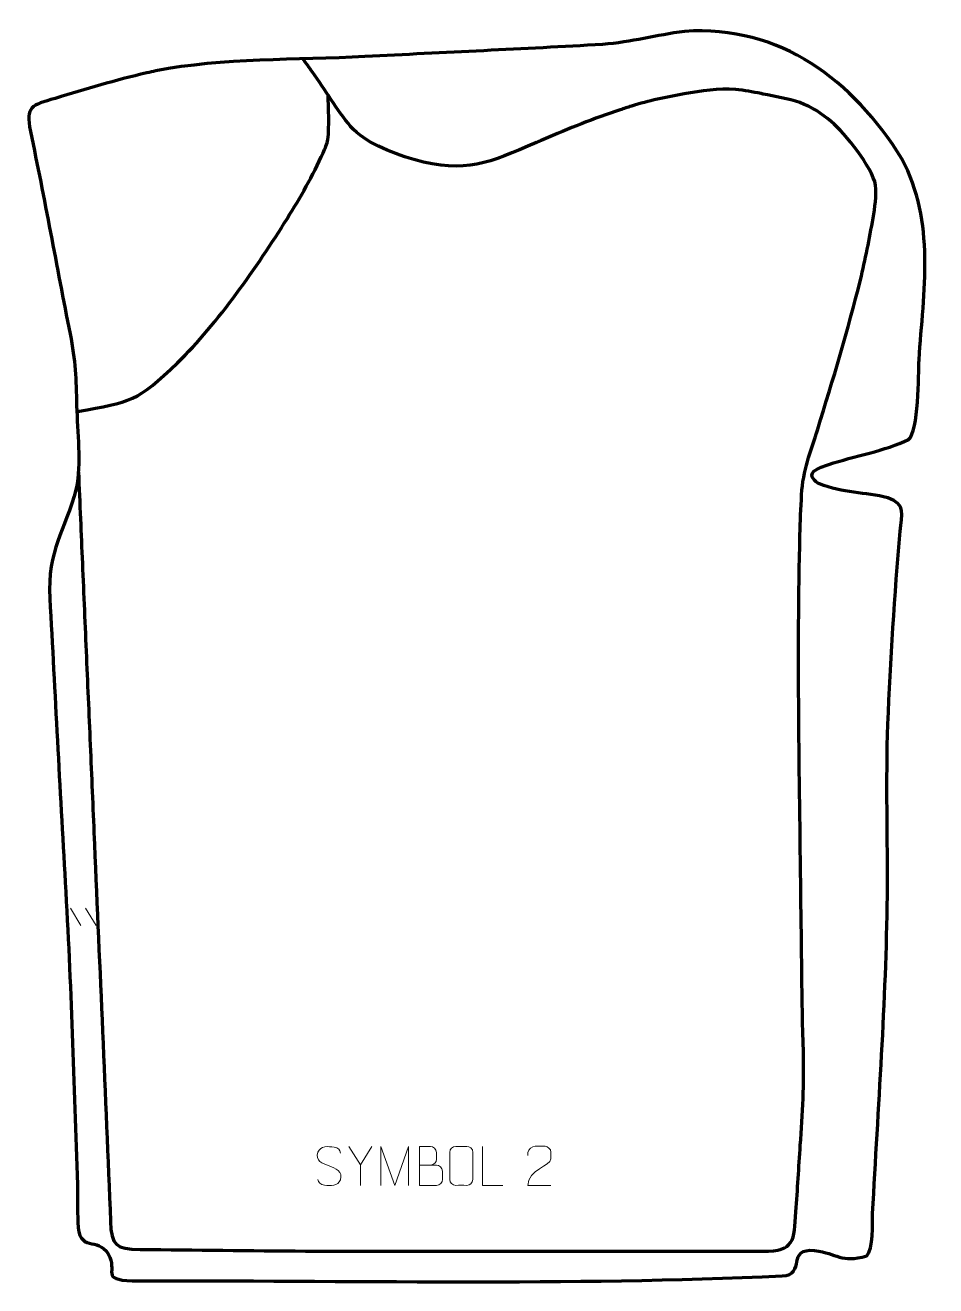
# Model space of a CAD drawing. Header units: millimetres. Extents: x -621 to -39, y 120 to 927.
import ezdxf

# ---------------------------------------------------------------- set-up
doc = ezdxf.new("R2010")
doc.units = ezdxf.units.MM
doc.header["$MEASUREMENT"] = 0
doc.layers.add('layer 2', color=7, linetype='Continuous')
doc.layers.add('layer 3', color=7, linetype='Continuous')

msp = doc.modelspace()

# ---------------------------------------------------------------- linework, layer by layer
at = {"layer": 'layer 2', "color": 142, "lineweight": 158}
for points, knots in [([(-587.2728, 640.7774), (-586.8431, 630.789), (-586.4134, 620.8006), (-585.9838, 610.8122), (-585.9838, 610.8122), (-585.5756, 601.3232), (-585.1674, 591.8343), (-584.7592, 582.3453), (-584.7592, 582.3453), (-584.3295, 572.3569), (-583.8998, 562.3685), (-583.4701, 552.3801), (-583.4701, 552.3801), (-583.0405, 542.3917), (-582.6108, 532.4033), (-582.1811, 522.4149), (-582.1811, 522.4149), (-581.3217, 502.4381), (-580.4624, 482.4613), (-579.603, 462.4846), (-579.603, 462.4846), (-578.7437, 442.5078), (-577.8843, 422.531), (-577.025, 402.5542), (-577.025, 402.5542), (-575.3062, 362.6006), (-573.5875, 322.647), (-571.8688, 282.6935), (-571.8688, 282.6935), (-570.1308, 242.2484), (-568.2979, 201.7254), (-566.7919, 161.278), (-566.7919, 161.278), (-566.22, 145.9166), (-563.3684, 143.6012), (-547.8555, 143.3918), (-547.8555, 143.3918), (-512.5689, 142.9156), (-477.2011, 142.6282), (-441.907, 142.2907), (-441.907, 142.2907), (-344.353, 142.2949), (-246.8384, 142.3599), (-149.2816, 142.2127), (-149.2816, 142.2127), (-128.9212, 142.182), (-129.4705, 148.7675), (-128.1735, 167.4668), (-128.1735, 167.4668), (-127.19, 181.6473), (-126.3655, 195.8354), (-125.3935, 210.0159), (-125.3935, 210.0159), (-123.9829, 230.02), (-122.8751, 249.6104), (-123.4137, 269.6859), (-123.4137, 269.6859), (-124.4816, 302.9933), (-124.5601, 336.9753), (-125.0682, 370.3616), (-125.0682, 370.3616), (-125.8703, 447.1281), (-127.5807, 523.8379), (-125.6157, 600.6063), (-125.6157, 600.6063), (-125.3907, 609.1452), (-125.0572, 617.6511), (-124.5762, 626.1797), (-124.5762, 626.1797), (-123.6643, 641.9693), (-118.935, 653.5582), (-114.2341, 668.2992), (-114.2341, 668.2992), (-104.4952, 699.969), (-94.8803, 731.5121), (-86.9447, 763.6993), (-86.9447, 763.6993), (-83.7766, 776.789), (-81.1555, 789.9347), (-78.8484, 803.2007), (-78.8484, 803.2007), (-77.682, 810.0158), (-76.5576, 817.436), (-77.199, 824.3458), (-77.199, 824.3458), (-79.5889, 836.1125), (-96.352, 856.9984), (-105.5733, 865.0072), (-105.5733, 865.0072), (-111.8216, 870.4338), (-117.9589, 874.3177), (-125.7463, 877.167), (-125.7463, 877.167), (-133.0759, 879.7033), (-141.5763, 881.1304), (-149.2047, 882.6869), (-149.2047, 882.6869), (-149.2047, 882.6869), (-150.4625, 882.9474), (-150.4625, 882.9474), (-150.4625, 882.9474), (-155.9031, 884.073), (-161.1826, 884.9897), (-166.7009, 885.6518), (-166.7009, 885.6518), (-177.8946, 886.6035), (-188.6793, 884.578), (-199.6761, 882.7383), (-199.6761, 882.7383), (-211.1086, 880.8108), (-222.4201, 878.3069), (-233.5085, 874.907), (-233.5085, 874.907), (-235.9326, 874.1514), (-238.3398, 873.3639), (-240.7501, 872.5661), (-240.7501, 872.5661), (-257.2144, 867.0506), (-273.7937, 860.5478), (-289.7222, 853.6189), (-289.7222, 853.6189), (-289.7222, 853.6189), (-291.1795, 852.9825), (-291.1795, 852.9825), (-291.1795, 852.9825), (-292.1799, 852.5439), (-293.1813, 852.1083), (-294.1834, 851.6737), (-294.1834, 851.6737), (-325.0267, 838.4983), (-338.8129, 831.5597), (-372.6917, 840.6928), (-372.6917, 840.6928), (-380.6292, 842.9235), (-387.9183, 845.825), (-395.367, 849.331), (-395.367, 849.331), (-402.1858, 852.6392), (-408.0838, 856.3155), (-413.1757, 861.9981), (-413.1757, 861.9981), (-421.794, 872.1147), (-429.7134, 885.5922), (-437.5237, 896.6519), (-437.5237, 896.6519), (-439.5511, 899.4988), (-441.6022, 902.3326), (-443.6433, 905.1701)], [0, 0, 0, 0, 0.02631579, 0.02631579, 0.02631579, 0.02631579, 0.05263158, 0.05263158, 0.05263158, 0.05263158, 0.07894737, 0.07894737, 0.07894737, 0.07894737, 0.10526316, 0.10526316, 0.10526316, 0.10526316, 0.13157895, 0.13157895, 0.13157895, 0.13157895, 0.15789474, 0.15789474, 0.15789474, 0.15789474, 0.18421053, 0.18421053, 0.18421053, 0.18421053, 0.21052632, 0.21052632, 0.21052632, 0.21052632, 0.23684211, 0.23684211, 0.23684211, 0.23684211, 0.26315789, 0.26315789, 0.26315789, 0.26315789, 0.28947368, 0.28947368, 0.28947368, 0.28947368, 0.31578947, 0.31578947, 0.31578947, 0.31578947, 0.34210526, 0.34210526, 0.34210526, 0.34210526, 0.36842105, 0.36842105, 0.36842105, 0.36842105, 0.39473684, 0.39473684, 0.39473684, 0.39473684, 0.42105263, 0.42105263, 0.42105263, 0.42105263, 0.44736842, 0.44736842, 0.44736842, 0.44736842, 0.47368421, 0.47368421, 0.47368421, 0.47368421, 0.5, 0.5, 0.5, 0.5, 0.52631579, 0.52631579, 0.52631579, 0.52631579, 0.55263158, 0.55263158, 0.55263158, 0.55263158, 0.57894737, 0.57894737, 0.57894737, 0.57894737, 0.60526316, 0.60526316, 0.60526316, 0.60526316, 0.63157895, 0.63157895, 0.63157895, 0.63157895, 0.65789474, 0.65789474, 0.65789474, 0.65789474, 0.68421053, 0.68421053, 0.68421053, 0.68421053, 0.71052632, 0.71052632, 0.71052632, 0.71052632, 0.73684211, 0.73684211, 0.73684211, 0.73684211, 0.76315789, 0.76315789, 0.76315789, 0.76315789, 0.78947368, 0.78947368, 0.78947368, 0.78947368, 0.81578947, 0.81578947, 0.81578947, 0.81578947, 0.84210526, 0.84210526, 0.84210526, 0.84210526, 0.86842105, 0.86842105, 0.86842105, 0.86842105, 0.89473684, 0.89473684, 0.89473684, 0.89473684, 0.92105263, 0.92105263, 0.92105263, 0.92105263, 0.94736842, 0.94736842, 0.94736842, 0.94736842, 1, 1, 1, 1]), ([(-587.8249, 679.5933), (-553.6341, 685.6326), (-549.6792, 685.7671), (-523.8355, 710.7494), (-523.8355, 710.7494), (-497.8342, 736.0712), (-473.1868, 772.1098), (-453.7494, 802.8996), (-453.7494, 802.8996), (-445.0604, 816.6635), (-437.4037, 830.3329), (-430.6148, 845.1401), (-430.6148, 845.1401), (-429.4607, 847.7258), (-428.1442, 850.6776), (-427.654, 853.4758), (-427.654, 853.4758), (-426.6509, 862.2749), (-427.4123, 873.5657), (-427.4365, 882.6396)], [0, 0, 0, 0, 0.16666667, 0.16666667, 0.16666667, 0.16666667, 0.33333333, 0.33333333, 0.33333333, 0.33333333, 0.5, 0.5, 0.5, 0.5, 0.66666667, 0.66666667, 0.66666667, 0.66666667, 1, 1, 1, 1])]:
    msp.add_open_spline(points, degree=3, knots=knots, dxfattribs=at)
at = {"layer": 'layer 3', "color": 242, "lineweight": 158}
msp.add_open_spline([(-537.7233, 897.4863), (-494.989, 905.8587), (-447.6941, 904.2211), (-403.9715, 906.5822), (-403.9715, 906.5822), (-353.3261, 909.3055), (-302.633, 911.4631), (-252.003, 914.3837), (-252.003, 914.3837), (-233.1913, 915.8544), (-217.6231, 920.2993), (-199.5735, 922.7621), (-199.5735, 922.7621), (-137.5563, 926.7062), (-92.0169, 891.7638), (-60.3978, 841.2067), (-60.3978, 841.2067), (-38.7244, 800.3652), (-46.5776, 756.65), (-49.4393, 712.6603), (-49.4393, 712.6603), (-49.775, 703.2033), (-49.5732, 666.8628), (-56.1383, 661.597), (-56.1383, 661.597), (-70.9851, 654.3138), (-91.1019, 650.9733), (-107.2183, 645.6108), (-107.2183, 645.6108), (-110.3124, 644.558), (-114.078, 643.2791), (-116.6709, 641.2481), (-116.6709, 641.2481), (-120.1861, 638.1358), (-115.8391, 634.5175), (-113.09, 633.1451), (-113.09, 633.1451), (-98.3655, 627.2262), (-83.8891, 627.9384), (-69.385, 624.3258), (-69.385, 624.3258), (-57.3932, 620.1271), (-60.4637, 613.9257), (-61.483, 602.8734), (-61.483, 602.8734), (-65.126, 562.1998), (-67.6586, 520.1996), (-69.3451, 479.3867), (-69.3451, 479.3867), (-70.6551, 443.14), (-69.4399, 406.0743), (-69.6782, 369.6625), (-69.6782, 369.6625), (-70.4669, 301.6934), (-75.5918, 234.1635), (-79.1182, 166.3335), (-79.1182, 166.3335), (-79.2925, 160.2387), (-78.3514, 143.5034), (-82.9305, 139.2881), (-82.9305, 139.2881), (-99.8737, 134.2726), (-101.4101, 140.9319), (-116.2622, 142.5974), (-116.2622, 142.5974), (-134.5876, 144.6524), (-121.071, 127.1071), (-137.0953, 126.3605), (-137.0953, 126.3605), (-272.1224, 120.069), (-416.1947, 123.7812), (-552.822, 123.1782), (-552.822, 123.1782), (-573.7995, 124.2773), (-561.6796, 129.0301), (-568.2559, 140.4578), (-568.2559, 140.4578), (-574.8857, 151.9783), (-587.2198, 140.5198), (-587.7154, 160.6747), (-587.7154, 160.6747), (-587.9132, 168.7186), (-587.6621, 176.5397), (-587.9522, 184.7692), (-587.9522, 184.7692), (-590.2135, 249.2412), (-591.9724, 313.6996), (-595.7113, 378.1118), (-595.7113, 378.1118), (-599.2009, 438.7027), (-602.3361, 499.2999), (-605.5717, 559.9036), (-605.5717, 559.9036), (-607.2539, 591.4115), (-595.9457, 602.38), (-588.6301, 630.3084), (-588.6301, 630.3084), (-585.3363, 646.0721), (-588.0499, 666.5611), (-588.4155, 683.0695), (-588.4155, 683.0695), (-588.8051, 700.6541), (-589.1555, 711.7906), (-592.6392, 729.2444), (-592.6392, 729.2444), (-601.2085, 772.486), (-609.0045, 815.5577), (-617.962, 858.7806), (-617.962, 858.7806), (-621.3313, 875.039), (-617.285, 875.2708), (-602.1335, 879.8985), (-602.1335, 879.8985), (-582.0212, 886.0414), (-564.0582, 891.4542), (-543.4637, 896.1857), (-543.4637, 896.1857), (-541.5513, 896.6251), (-539.6379, 897.0567), (-537.7233, 897.4863)], degree=3, knots=[0, 0, 0, 0, 0.03225806, 0.03225806, 0.03225806, 0.03225806, 0.06451613, 0.06451613, 0.06451613, 0.06451613, 0.09677419, 0.09677419, 0.09677419, 0.09677419, 0.12903226, 0.12903226, 0.12903226, 0.12903226, 0.16129032, 0.16129032, 0.16129032, 0.16129032, 0.19354839, 0.19354839, 0.19354839, 0.19354839, 0.22580645, 0.22580645, 0.22580645, 0.22580645, 0.25806452, 0.25806452, 0.25806452, 0.25806452, 0.29032258, 0.29032258, 0.29032258, 0.29032258, 0.32258065, 0.32258065, 0.32258065, 0.32258065, 0.35483871, 0.35483871, 0.35483871, 0.35483871, 0.38709677, 0.38709677, 0.38709677, 0.38709677, 0.41935484, 0.41935484, 0.41935484, 0.41935484, 0.4516129, 0.4516129, 0.4516129, 0.4516129, 0.48387097, 0.48387097, 0.48387097, 0.48387097, 0.51612903, 0.51612903, 0.51612903, 0.51612903, 0.5483871, 0.5483871, 0.5483871, 0.5483871, 0.58064516, 0.58064516, 0.58064516, 0.58064516, 0.61290323, 0.61290323, 0.61290323, 0.61290323, 0.64516129, 0.64516129, 0.64516129, 0.64516129, 0.67741935, 0.67741935, 0.67741935, 0.67741935, 0.70967742, 0.70967742, 0.70967742, 0.70967742, 0.74193548, 0.74193548, 0.74193548, 0.74193548, 0.77419355, 0.77419355, 0.77419355, 0.77419355, 0.80645161, 0.80645161, 0.80645161, 0.80645161, 0.83870968, 0.83870968, 0.83870968, 0.83870968, 0.87096774, 0.87096774, 0.87096774, 0.87096774, 0.90322581, 0.90322581, 0.90322581, 0.90322581, 0.93548387, 0.93548387, 0.93548387, 0.93548387, 1, 1, 1, 1], dxfattribs=at)
at = {"layer": 'layer 3', "color": 250, "lineweight": 9}
for points in [[(-592.3931, 361.8008), (-592.3931, 361.8008), (-585.6537, 350.6027), (-585.6537, 350.6027)], [(-582.7291, 361.8008), (-582.7291, 361.8008), (-575.9897, 350.6027), (-575.9897, 350.6027)], [(-406.8809, 197.3788), (-406.8809, 197.3788), (-414.2018, 209.2775), (-414.2018, 209.2775)]]:
    msp.add_open_spline(points, degree=3, dxfattribs=at)
for points, knots in [([(-426.8802, 196.8008), (-431.1285, 198.2712), (-436.0366, 200.067), (-434.0315, 205.5873), (-434.0315, 205.5873), (-432.528, 209.7272), (-427.3144, 209.3387), (-423.7108, 208.7376), (-423.7108, 208.7376), (-420.8502, 208.2604), (-419.9855, 207.0472), (-419.6749, 204.9631)], [0, 0, 0, 0, 0.25, 0.25, 0.25, 0.25, 0.5, 0.5, 0.5, 0.5, 1, 1, 1, 1]), ([(-399.5585, 209.2775), (-399.5585, 209.2775), (-406.8809, 197.3788), (-406.8809, 197.3788), (-406.8809, 197.3788), (-406.8809, 197.3788), (-406.8802, 184.3239), (-406.8802, 184.3239)], [0, 0, 0, 0, 0.33333333, 0.33333333, 0.33333333, 0.33333333, 1, 1, 1, 1]), ([(-393.7227, 184.3218), (-393.7227, 184.3218), (-393.7227, 209.2797), (-393.7227, 209.2797), (-393.7227, 209.2797), (-393.7227, 209.2797), (-384.7976, 184.3218), (-384.7976, 184.3218), (-384.7976, 184.3218), (-384.7976, 184.3218), (-376.0377, 209.2792), (-376.0377, 209.2792), (-376.0377, 209.2792), (-376.0377, 209.2792), (-376.0377, 184.3218), (-376.0377, 184.3218)], [0, 0, 0, 0, 0.2, 0.2, 0.2, 0.2, 0.4, 0.4, 0.4, 0.4, 0.6, 0.6, 0.6, 0.6, 1, 1, 1, 1]), ([(-369.1048, 197.2887), (-365.4662, 197.2891), (-361.8791, 197.2891), (-358.2397, 197.2887), (-358.2397, 197.2887), (-356.2643, 197.2714), (-354.3407, 195.5353), (-354.3407, 193.4857), (-354.3407, 193.4857), (-354.3411, 192.3571), (-354.3411, 189.3077), (-354.3407, 188.1788), (-354.3407, 188.1788), (-354.3231, 186.3209), (-355.8652, 184.307), (-358.1867, 184.3239), (-358.1867, 184.3239), (-361.8265, 184.3243), (-365.4659, 184.3243), (-369.1048, 184.3239), (-369.1048, 184.3239), (-369.1048, 192.6422), (-369.1048, 200.96), (-369.1048, 209.2775), (-369.1048, 209.2775), (-366.7311, 209.2775), (-364.357, 209.2775), (-361.9828, 209.2775), (-361.9828, 209.2775), (-360.302, 209.2951), (-358.2052, 207.3846), (-358.1875, 205.4222), (-358.1875, 205.4222), (-358.1879, 203.3561), (-358.1879, 203.2101), (-358.1875, 201.1436), (-358.1875, 201.1436), (-358.1702, 199.0775), (-360.0247, 197.2714), (-362.0347, 197.2887)], [0, 0, 0, 0, 0.09090909, 0.09090909, 0.09090909, 0.09090909, 0.18181818, 0.18181818, 0.18181818, 0.18181818, 0.27272727, 0.27272727, 0.27272727, 0.27272727, 0.36363636, 0.36363636, 0.36363636, 0.36363636, 0.45454545, 0.45454545, 0.45454545, 0.45454545, 0.54545455, 0.54545455, 0.54545455, 0.54545455, 0.63636364, 0.63636364, 0.63636364, 0.63636364, 0.72727273, 0.72727273, 0.72727273, 0.72727273, 0.81818182, 0.81818182, 0.81818182, 0.81818182, 1, 1, 1, 1]), ([(-345.8196, 209.299), (-343.4939, 209.299), (-341.1678, 209.299), (-338.8417, 209.299), (-338.8417, 209.299), (-336.8951, 209.3346), (-334.9037, 207.843), (-334.877, 205.4054), (-334.877, 205.4054), (-334.8774, 199.6585), (-334.8774, 193.9112), (-334.877, 188.1635), (-334.877, 188.1635), (-335.0168, 185.8401), (-336.694, 184.3605), (-338.8417, 184.3497), (-338.8417, 184.3497), (-341.1736, 184.3501), (-343.5055, 184.3501), (-345.837, 184.3497), (-345.837, 184.3497), (-347.762, 184.2443), (-349.7341, 186.1288), (-349.7229, 188.1461), (-349.7229, 188.1461), (-349.7226, 193.9162), (-349.7226, 199.6859), (-349.7229, 205.4552), (-349.7229, 205.4552), (-349.7187, 207.5933), (-347.972, 209.3125), (-345.8196, 209.299)], [0, 0, 0, 0, 0.11111111, 0.11111111, 0.11111111, 0.11111111, 0.22222222, 0.22222222, 0.22222222, 0.22222222, 0.33333333, 0.33333333, 0.33333333, 0.33333333, 0.44444444, 0.44444444, 0.44444444, 0.44444444, 0.55555556, 0.55555556, 0.55555556, 0.55555556, 0.66666667, 0.66666667, 0.66666667, 0.66666667, 0.77777778, 0.77777778, 0.77777778, 0.77777778, 1, 1, 1, 1]), ([(-315.8255, 184.3457), (-315.8255, 184.3457), (-328.7746, 184.3457), (-328.7746, 184.3457), (-328.7746, 184.3457), (-328.7746, 184.3457), (-328.7746, 209.2993), (-328.7746, 209.2993)], [0, 0, 0, 0, 0.33333333, 0.33333333, 0.33333333, 0.33333333, 1, 1, 1, 1]), ([(-284.9287, 184.3354), (-289.8431, 184.3357), (-294.7575, 184.3357), (-299.6716, 184.3354), (-299.6716, 184.3354), (-299.6716, 194.2677), (-285.0206, 196.9089), (-284.9287, 201.2192), (-284.9287, 201.2192), (-284.929, 202.6433), (-284.929, 204.067), (-284.9287, 205.4903), (-284.9287, 205.4903), (-284.9456, 207.5674), (-287.0684, 209.2922), (-288.7394, 209.3095), (-288.7394, 209.3095), (-290.8126, 209.3091), (-292.8855, 209.3091), (-294.9579, 209.3095), (-294.9579, 209.3095), (-296.78, 209.326), (-299.6047, 207.5339), (-299.6716, 205.4403), (-299.6716, 205.4403), (-299.6716, 205.4403), (-299.6716, 203.3855), (-299.6716, 203.3855)], [0, 0, 0, 0, 0.125, 0.125, 0.125, 0.125, 0.25, 0.25, 0.25, 0.25, 0.375, 0.375, 0.375, 0.375, 0.5, 0.5, 0.5, 0.5, 0.625, 0.625, 0.625, 0.625, 0.75, 0.75, 0.75, 0.75, 1, 1, 1, 1]), ([(-426.8802, 196.8007), (-422.8616, 195.154), (-417.8321, 193.2657), (-419.6661, 187.9054), (-419.6661, 187.9054), (-421.1259, 183.639), (-426.0367, 183.8957), (-429.7628, 184.4504), (-429.7628, 184.4504), (-432.5128, 184.8602), (-433.7337, 186.0737), (-434.1117, 188.1859)], [0, 0, 0, 0, 0.25, 0.25, 0.25, 0.25, 0.5, 0.5, 0.5, 0.5, 1, 1, 1, 1])]:
    msp.add_open_spline(points, degree=3, knots=knots, dxfattribs=at)

doc.saveas('drawing.dxf')
